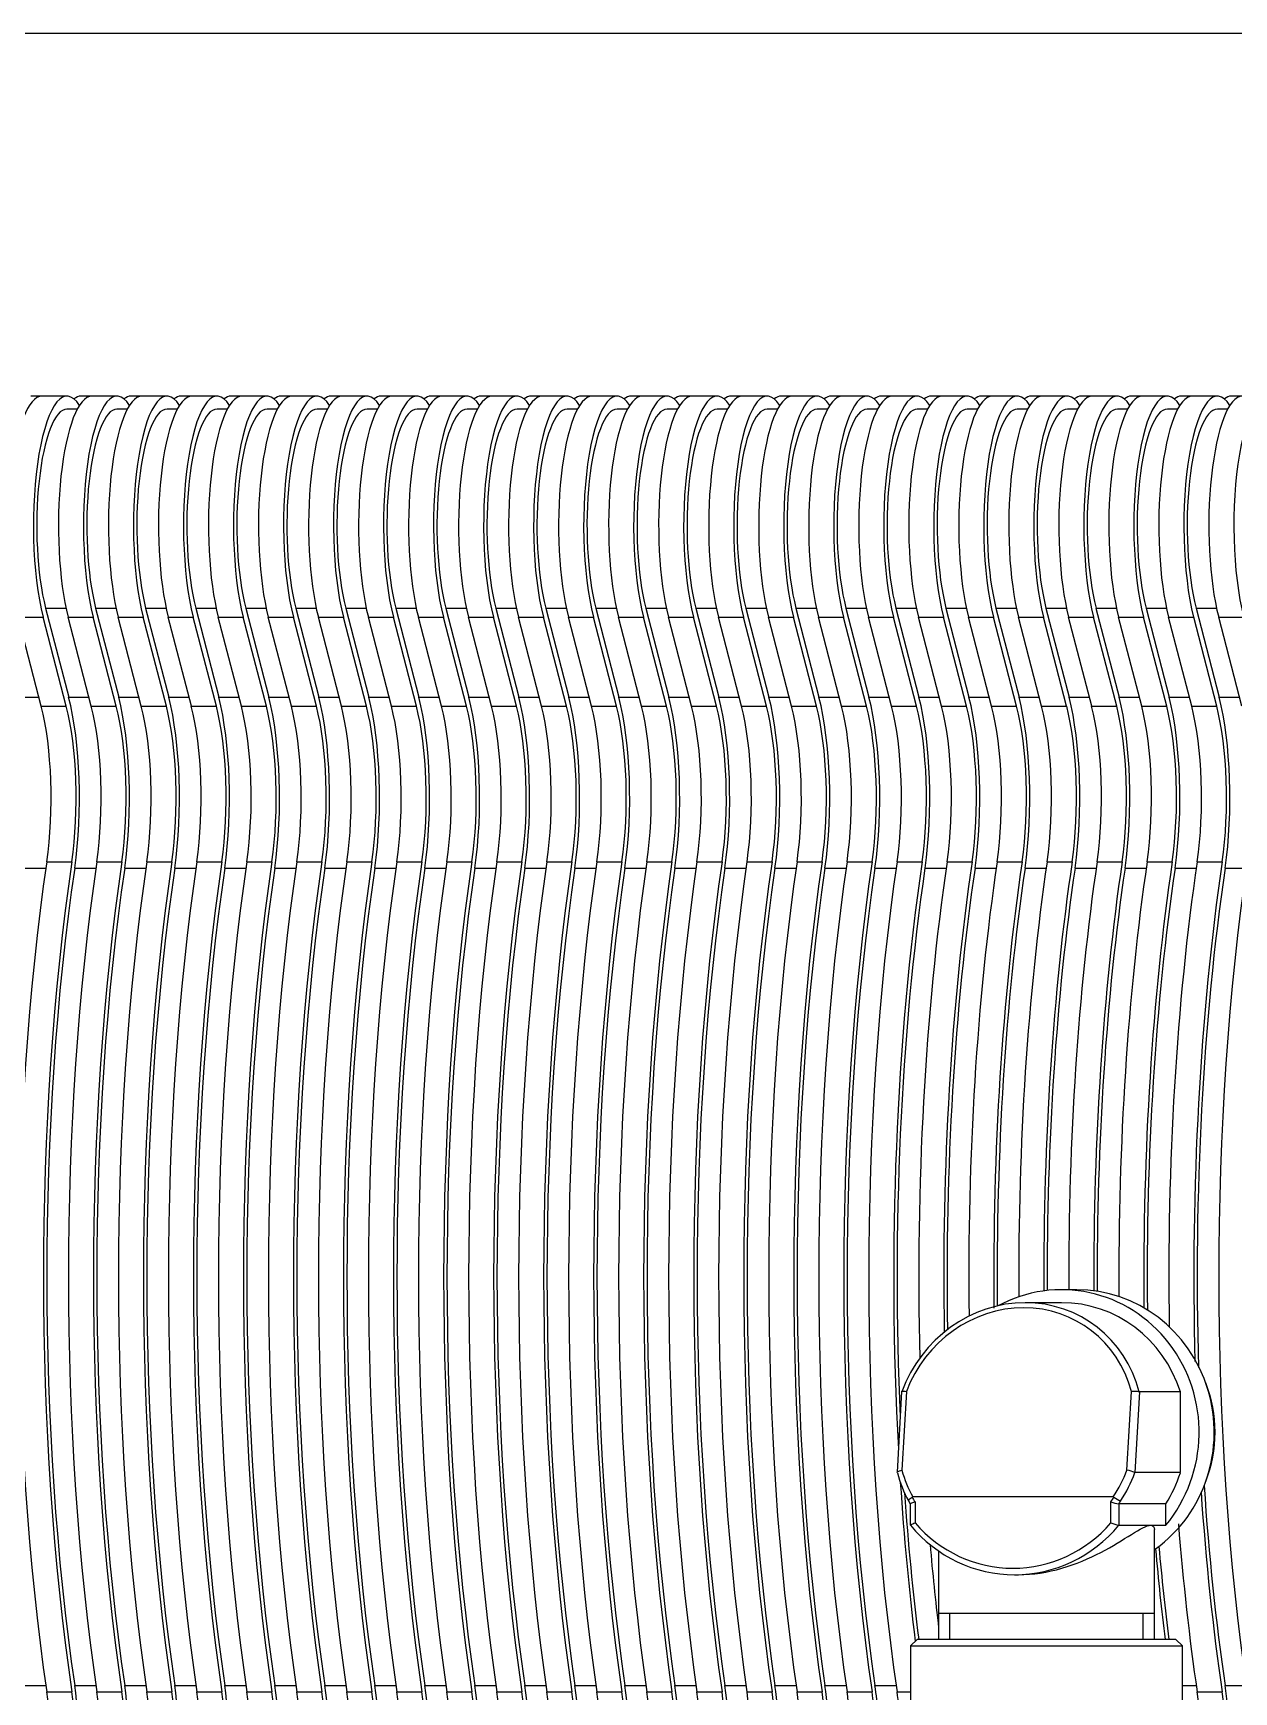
# Model space of a CAD drawing. Header units: millimetres. Extents: x 3795014 to 4300160, y 3869364 to 4016788.
# Drawn here: x 4226548 to 4226594.4, y 3922830.5 to 3922894.5 of the extents above; entities that cross this region are included whole.
import ezdxf

# ---------------------------------------------------------------- set-up
doc = ezdxf.new("R2010")
doc.units = ezdxf.units.MM
doc.layers.add('линия перехода', color=7, linetype='Continuous')
doc.layers.add('основная', color=7, linetype='Continuous', lineweight=50)

msp = doc.modelspace()

# ---------------------------------------------------------------- linework, layer by layer
at = {"layer": 'линия перехода', "color": 0, "linetype": 'Continuous', "lineweight": -3}
for p, q in [((4226548.521, 3922872.341), (4226549.312, 3922872.341)), ((4226550.453, 3922872.341), (4226551.243, 3922872.341)), ((4226552.384, 3922872.341), (4226553.175, 3922872.341)), ((4226554.316, 3922872.341), (4226555.107, 3922872.341)), ((4226556.248, 3922872.341), (4226557.038, 3922872.341)), ((4226558.179, 3922872.341), (4226558.97, 3922872.341)), ((4226560.111, 3922872.341), (4226560.902, 3922872.341)), ((4226562.043, 3922872.341), (4226562.834, 3922872.341)), ((4226563.974, 3922872.341), (4226564.765, 3922872.341)), ((4226565.906, 3922872.341), (4226566.697, 3922872.341)), ((4226567.838, 3922872.341), (4226568.629, 3922872.341)), ((4226569.769, 3922872.341), (4226570.56, 3922872.341)), ((4226571.701, 3922872.341), (4226572.492, 3922872.341)), ((4226573.633, 3922872.341), (4226574.424, 3922872.341)), ((4226575.564, 3922872.341), (4226576.355, 3922872.341)), ((4226577.496, 3922872.341), (4226578.287, 3922872.341)), ((4226579.428, 3922872.341), (4226580.219, 3922872.341)), ((4226581.359, 3922872.341), (4226582.15, 3922872.341)), ((4226583.291, 3922872.341), (4226584.082, 3922872.341)), ((4226585.223, 3922872.341), (4226586.014, 3922872.341)), ((4226587.154, 3922872.341), (4226587.945, 3922872.341)), ((4226589.086, 3922872.341), (4226589.877, 3922872.341)), ((4226591.018, 3922872.341), (4226591.809, 3922872.341)), ((4226592.949, 3922872.341), (4226593.74, 3922872.341)), ((4226547.463, 3922871.987), (4226548.429, 3922871.987)), ((4226549.395, 3922871.987), (4226550.361, 3922871.987)), ((4226551.327, 3922871.987), (4226552.293, 3922871.987)), ((4226553.258, 3922871.987), (4226554.224, 3922871.987)), ((4226555.19, 3922871.987), (4226556.156, 3922871.987)), ((4226557.122, 3922871.987), (4226558.088, 3922871.987)), ((4226559.053, 3922871.987), (4226560.019, 3922871.987)), ((4226560.985, 3922871.987), (4226561.951, 3922871.987)), ((4226562.917, 3922871.987), (4226563.883, 3922871.987)), ((4226564.848, 3922871.987), (4226565.814, 3922871.987)), ((4226566.78, 3922871.987), (4226567.746, 3922871.987)), ((4226568.712, 3922871.987), (4226569.678, 3922871.987)), ((4226570.643, 3922871.987), (4226571.609, 3922871.987)), ((4226572.575, 3922871.987), (4226573.541, 3922871.987)), ((4226574.507, 3922871.987), (4226575.473, 3922871.987)), ((4226576.438, 3922871.987), (4226577.404, 3922871.987)), ((4226578.37, 3922871.987), (4226579.336, 3922871.987)), ((4226580.302, 3922871.987), (4226581.268, 3922871.987)), ((4226582.233, 3922871.987), (4226583.199, 3922871.987)), ((4226584.165, 3922871.987), (4226585.131, 3922871.987)), ((4226586.097, 3922871.987), (4226587.063, 3922871.987)), ((4226588.028, 3922871.987), (4226588.994, 3922871.987)), ((4226589.96, 3922871.987), (4226590.926, 3922871.987)), ((4226591.892, 3922871.987), (4226592.858, 3922871.987)), ((4226593.824, 3922871.987), (4226594.789, 3922871.987)), ((4226547.479, 3922868.906), (4226548.262, 3922868.906)), ((4226548.354, 3922868.552), (4226549.319, 3922868.552)), ((4226549.411, 3922868.906), (4226550.194, 3922868.906)), ((4226550.285, 3922868.552), (4226551.251, 3922868.552)), ((4226551.343, 3922868.906), (4226552.125, 3922868.906)), ((4226552.217, 3922868.552), (4226553.183, 3922868.552)), ((4226553.274, 3922868.906), (4226554.057, 3922868.906)), ((4226554.149, 3922868.552), (4226555.114, 3922868.552)), ((4226555.206, 3922868.906), (4226555.989, 3922868.906)), ((4226556.08, 3922868.552), (4226557.046, 3922868.552)), ((4226557.138, 3922868.906), (4226557.92, 3922868.906)), ((4226558.012, 3922868.552), (4226558.978, 3922868.552)), ((4226559.069, 3922868.906), (4226559.852, 3922868.906)), ((4226559.944, 3922868.552), (4226560.909, 3922868.552)), ((4226561.001, 3922868.906), (4226561.784, 3922868.906)), ((4226561.875, 3922868.552), (4226562.841, 3922868.552)), ((4226562.933, 3922868.906), (4226563.715, 3922868.906)), ((4226563.807, 3922868.552), (4226564.773, 3922868.552)), ((4226564.864, 3922868.906), (4226565.647, 3922868.906)), ((4226565.739, 3922868.552), (4226566.704, 3922868.552)), ((4226566.796, 3922868.906), (4226567.579, 3922868.906)), ((4226567.67, 3922868.552), (4226568.636, 3922868.552)), ((4226568.728, 3922868.906), (4226569.51, 3922868.906)), ((4226569.602, 3922868.552), (4226570.568, 3922868.552)), ((4226570.659, 3922868.906), (4226571.442, 3922868.906)), ((4226571.534, 3922868.552), (4226572.5, 3922868.552)), ((4226572.591, 3922868.906), (4226573.374, 3922868.906)), ((4226573.465, 3922868.552), (4226574.431, 3922868.552)), ((4226574.523, 3922868.906), (4226575.305, 3922868.906)), ((4226575.397, 3922868.552), (4226576.363, 3922868.552)), ((4226576.454, 3922868.906), (4226577.237, 3922868.906)), ((4226577.329, 3922868.552), (4226578.295, 3922868.552)), ((4226578.386, 3922868.906), (4226579.169, 3922868.906)), ((4226579.26, 3922868.552), (4226580.226, 3922868.552)), ((4226580.318, 3922868.906), (4226581.1, 3922868.906)), ((4226581.192, 3922868.552), (4226582.158, 3922868.552)), ((4226582.249, 3922868.906), (4226583.032, 3922868.906)), ((4226583.124, 3922868.552), (4226584.09, 3922868.552)), ((4226584.181, 3922868.906), (4226584.964, 3922868.906)), ((4226585.055, 3922868.552), (4226586.021, 3922868.552)), ((4226586.113, 3922868.906), (4226586.895, 3922868.906)), ((4226586.987, 3922868.552), (4226587.953, 3922868.552)), ((4226588.045, 3922868.906), (4226588.827, 3922868.906)), ((4226588.919, 3922868.552), (4226589.885, 3922868.552)), ((4226589.976, 3922868.906), (4226590.759, 3922868.906)), ((4226590.85, 3922868.552), (4226591.816, 3922868.552)), ((4226591.908, 3922868.906), (4226592.69, 3922868.906)), ((4226592.782, 3922868.552), (4226593.748, 3922868.552)), ((4226593.84, 3922868.906), (4226594.622, 3922868.906)), ((4226547.712, 3922862.305), (4226548.529, 3922862.305)), ((4226548.565, 3922862.552), (4226549.531, 3922862.552)), ((4226549.643, 3922862.305), (4226550.461, 3922862.305)), ((4226550.496, 3922862.552), (4226551.462, 3922862.552)), ((4226551.575, 3922862.305), (4226552.392, 3922862.305)), ((4226552.428, 3922862.552), (4226553.394, 3922862.552)), ((4226553.507, 3922862.305), (4226554.324, 3922862.305)), ((4226554.36, 3922862.552), (4226555.326, 3922862.552)), ((4226555.438, 3922862.305), (4226556.256, 3922862.305)), ((4226556.291, 3922862.552), (4226557.257, 3922862.552)), ((4226557.37, 3922862.305), (4226558.187, 3922862.305)), ((4226558.223, 3922862.552), (4226559.189, 3922862.552)), ((4226559.302, 3922862.305), (4226560.119, 3922862.305)), ((4226560.155, 3922862.552), (4226561.121, 3922862.552)), ((4226561.233, 3922862.305), (4226562.051, 3922862.305)), ((4226562.086, 3922862.552), (4226563.052, 3922862.552)), ((4226563.165, 3922862.305), (4226563.982, 3922862.305)), ((4226564.018, 3922862.552), (4226564.984, 3922862.552)), ((4226565.097, 3922862.305), (4226565.914, 3922862.305)), ((4226565.95, 3922862.552), (4226566.916, 3922862.552)), ((4226567.028, 3922862.305), (4226567.846, 3922862.305)), ((4226567.881, 3922862.552), (4226568.847, 3922862.552)), ((4226568.96, 3922862.305), (4226569.777, 3922862.305)), ((4226569.813, 3922862.552), (4226570.779, 3922862.552)), ((4226570.892, 3922862.305), (4226571.709, 3922862.305)), ((4226571.745, 3922862.552), (4226572.711, 3922862.552)), ((4226572.823, 3922862.305), (4226573.641, 3922862.305)), ((4226573.677, 3922862.552), (4226574.642, 3922862.552)), ((4226574.755, 3922862.305), (4226575.572, 3922862.305)), ((4226575.608, 3922862.552), (4226576.574, 3922862.552)), ((4226576.687, 3922862.305), (4226577.504, 3922862.305)), ((4226577.54, 3922862.552), (4226578.506, 3922862.552)), ((4226578.618, 3922862.305), (4226579.436, 3922862.305)), ((4226579.472, 3922862.552), (4226580.437, 3922862.552)), ((4226580.55, 3922862.305), (4226581.367, 3922862.305)), ((4226581.403, 3922862.552), (4226582.369, 3922862.552)), ((4226582.482, 3922862.305), (4226583.299, 3922862.305)), ((4226583.335, 3922862.552), (4226584.301, 3922862.552)), ((4226584.413, 3922862.305), (4226585.231, 3922862.305)), ((4226585.267, 3922862.552), (4226586.232, 3922862.552)), ((4226586.345, 3922862.305), (4226587.162, 3922862.305)), ((4226587.198, 3922862.552), (4226588.164, 3922862.552)), ((4226588.277, 3922862.305), (4226589.094, 3922862.305)), ((4226589.13, 3922862.552), (4226590.096, 3922862.552)), ((4226590.208, 3922862.305), (4226591.026, 3922862.305)), ((4226591.062, 3922862.552), (4226592.027, 3922862.552)), ((4226592.14, 3922862.305), (4226592.957, 3922862.305)), ((4226592.993, 3922862.552), (4226593.959, 3922862.552)), ((4226594.072, 3922862.305), (4226594.889, 3922862.305)), ((4226581.763, 3922842.106), (4226581.59, 3922839.064)), ((4226590.283, 3922839.064), (4226590.455, 3922842.106)), ((4226590.762, 3922842.093), (4226590.585, 3922838.972)), ((4226582.096, 3922837.842), (4226582.096, 3922837.034)), ((4226589.66, 3922837.034), (4226589.66, 3922837.842)), ((4226589.966, 3922837.766), (4226589.966, 3922836.94)), ((4226547.712, 3922830.757), (4226548.529, 3922830.757)), ((4226549.643, 3922830.757), (4226550.461, 3922830.757)), ((4226551.575, 3922830.757), (4226552.392, 3922830.757)), ((4226553.507, 3922830.757), (4226554.324, 3922830.757)), ((4226555.438, 3922830.757), (4226556.256, 3922830.757)), ((4226557.37, 3922830.757), (4226558.187, 3922830.757)), ((4226559.302, 3922830.757), (4226560.119, 3922830.757)), ((4226561.233, 3922830.757), (4226562.051, 3922830.757)), ((4226563.165, 3922830.757), (4226563.982, 3922830.757)), ((4226565.097, 3922830.757), (4226565.914, 3922830.757)), ((4226567.028, 3922830.757), (4226567.846, 3922830.757)), ((4226568.96, 3922830.757), (4226569.777, 3922830.757)), ((4226570.892, 3922830.757), (4226571.709, 3922830.757)), ((4226572.823, 3922830.757), (4226573.641, 3922830.757)), ((4226574.755, 3922830.757), (4226575.572, 3922830.757)), ((4226576.687, 3922830.757), (4226577.504, 3922830.757)), ((4226578.618, 3922830.757), (4226579.436, 3922830.757)), ((4226580.55, 3922830.757), (4226581.367, 3922830.757)), ((4226592.424, 3922830.757), (4226592.957, 3922830.757)), ((4226594.072, 3922830.757), (4226594.889, 3922830.757)), ((4226548.565, 3922830.511), (4226549.531, 3922830.511)), ((4226550.496, 3922830.511), (4226551.462, 3922830.511)), ((4226552.428, 3922830.511), (4226553.394, 3922830.511)), ((4226554.36, 3922830.511), (4226555.326, 3922830.511)), ((4226556.291, 3922830.511), (4226557.257, 3922830.511)), ((4226558.223, 3922830.511), (4226559.189, 3922830.511)), ((4226560.155, 3922830.511), (4226561.121, 3922830.511)), ((4226562.086, 3922830.511), (4226563.052, 3922830.511)), ((4226564.018, 3922830.511), (4226564.984, 3922830.511)), ((4226565.95, 3922830.511), (4226566.916, 3922830.511)), ((4226567.881, 3922830.511), (4226568.847, 3922830.511)), ((4226569.813, 3922830.511), (4226570.779, 3922830.511)), ((4226571.745, 3922830.511), (4226572.711, 3922830.511)), ((4226573.677, 3922830.511), (4226574.642, 3922830.511)), ((4226575.608, 3922830.511), (4226576.574, 3922830.511)), ((4226577.54, 3922830.511), (4226578.506, 3922830.511)), ((4226579.472, 3922830.511), (4226580.437, 3922830.511)), ((4226581.403, 3922830.511), (4226581.924, 3922830.511)), ((4226592.993, 3922830.511), (4226593.959, 3922830.511))]:
    msp.add_line(p, q, dxfattribs=at)
for centre, major_axis, ratio, start_param, end_param in [((4226586.023, 3922840.585), (-2.435, -4.169), 0.93488, 2.396479, 4.886306), ((4226586.023, 3922840.585), (-2.435, -4.169), 0.93488, 5.538072, 5.779733), ((4226586.023, 3922840.585), (-2.435, -4.169), 0.93488, 1.503052, 1.744713), ((4226586.086, 3922840.531), (2.506, 4.414), 0.937175, 4.640471, 4.883878), ((4226585.878, 3922840.531), (0, -4.75), 0.965835, 5.26853, 5.314193), ((4226585.878, 3922840.531), (0, -4.75), 0.965835, 0.968993, 1.014656), ((4226585.943, 3922840.531), (0, -5), 0.965835, 0.984689, 1.00983), ((4226585.878, 3922840.531), (0, 5.25), 0.965835, 2.299843, 3.983342)]:
    msp.add_ellipse(centre, major_axis=major_axis, ratio=ratio, start_param=start_param, end_param=end_param, dxfattribs=at)
at = {"layer": 'основная', "color": 0, "linetype": 'Continuous', "lineweight": -3}
for p, q in [((4226269.165, 3922894.531), (4226655.499, 3922894.531)), ((4226548.38, 3922880.523), (4226547.953, 3922880.523)), ((4226549.345, 3922880.523), (4226548.38, 3922880.523)), ((4226549.747, 3922880.023), (4226549.345, 3922880.023)), ((4226550.311, 3922880.523), (4226549.885, 3922880.523)), ((4226551.277, 3922880.523), (4226550.311, 3922880.523)), ((4226551.678, 3922880.023), (4226551.277, 3922880.023)), ((4226552.243, 3922880.523), (4226551.816, 3922880.523)), ((4226553.209, 3922880.523), (4226552.243, 3922880.523)), ((4226553.61, 3922880.023), (4226553.209, 3922880.023)), ((4226554.175, 3922880.523), (4226553.748, 3922880.523)), ((4226555.141, 3922880.523), (4226554.175, 3922880.523)), ((4226555.542, 3922880.023), (4226555.141, 3922880.023)), ((4226556.106, 3922880.523), (4226555.68, 3922880.523)), ((4226557.072, 3922880.523), (4226556.106, 3922880.523)), ((4226557.473, 3922880.023), (4226557.072, 3922880.023)), ((4226558.038, 3922880.523), (4226557.611, 3922880.523)), ((4226559.004, 3922880.523), (4226558.038, 3922880.523)), ((4226559.405, 3922880.023), (4226559.004, 3922880.023)), ((4226559.97, 3922880.523), (4226559.543, 3922880.523)), ((4226560.936, 3922880.523), (4226559.97, 3922880.523)), ((4226561.337, 3922880.023), (4226560.936, 3922880.023)), ((4226561.901, 3922880.523), (4226561.475, 3922880.523)), ((4226562.867, 3922880.523), (4226561.901, 3922880.523)), ((4226563.268, 3922880.023), (4226562.867, 3922880.023)), ((4226563.833, 3922880.523), (4226563.406, 3922880.523)), ((4226564.799, 3922880.523), (4226563.833, 3922880.523)), ((4226565.2, 3922880.023), (4226564.799, 3922880.023)), ((4226565.765, 3922880.523), (4226565.338, 3922880.523)), ((4226566.731, 3922880.523), (4226565.765, 3922880.523)), ((4226567.132, 3922880.023), (4226566.731, 3922880.023)), ((4226567.696, 3922880.523), (4226567.27, 3922880.523)), ((4226568.662, 3922880.523), (4226567.696, 3922880.523)), ((4226569.063, 3922880.023), (4226568.662, 3922880.023)), ((4226569.628, 3922880.523), (4226569.201, 3922880.523)), ((4226570.594, 3922880.523), (4226569.628, 3922880.523)), ((4226570.995, 3922880.023), (4226570.594, 3922880.023)), ((4226571.56, 3922880.523), (4226571.133, 3922880.523)), ((4226572.526, 3922880.523), (4226571.56, 3922880.523)), ((4226572.927, 3922880.023), (4226572.526, 3922880.023)), ((4226573.491, 3922880.523), (4226573.065, 3922880.523)), ((4226574.457, 3922880.523), (4226573.491, 3922880.523)), ((4226574.858, 3922880.023), (4226574.457, 3922880.023)), ((4226575.423, 3922880.523), (4226574.996, 3922880.523)), ((4226576.389, 3922880.523), (4226575.423, 3922880.523)), ((4226576.79, 3922880.023), (4226576.389, 3922880.023)), ((4226577.355, 3922880.523), (4226576.928, 3922880.523)), ((4226578.321, 3922880.523), (4226577.355, 3922880.523)), ((4226578.722, 3922880.023), (4226578.321, 3922880.023)), ((4226579.286, 3922880.523), (4226578.86, 3922880.523)), ((4226580.252, 3922880.523), (4226579.286, 3922880.523)), ((4226580.653, 3922880.023), (4226580.252, 3922880.023)), ((4226581.218, 3922880.523), (4226580.791, 3922880.523)), ((4226582.184, 3922880.523), (4226581.218, 3922880.523)), ((4226582.585, 3922880.023), (4226582.184, 3922880.023)), ((4226583.15, 3922880.523), (4226582.723, 3922880.523)), ((4226584.116, 3922880.523), (4226583.15, 3922880.523)), ((4226584.517, 3922880.023), (4226584.116, 3922880.023)), ((4226585.081, 3922880.523), (4226584.655, 3922880.523)), ((4226586.047, 3922880.523), (4226585.081, 3922880.523)), ((4226586.448, 3922880.023), (4226586.047, 3922880.023)), ((4226587.013, 3922880.523), (4226586.586, 3922880.523)), ((4226587.979, 3922880.523), (4226587.013, 3922880.523)), ((4226588.38, 3922880.023), (4226587.979, 3922880.023)), ((4226588.945, 3922880.523), (4226588.518, 3922880.523)), ((4226589.911, 3922880.523), (4226588.945, 3922880.523)), ((4226590.312, 3922880.023), (4226589.911, 3922880.023)), ((4226590.876, 3922880.523), (4226590.45, 3922880.523)), ((4226591.842, 3922880.523), (4226590.876, 3922880.523)), ((4226592.243, 3922880.023), (4226591.842, 3922880.023)), ((4226592.808, 3922880.523), (4226592.381, 3922880.523)), ((4226593.774, 3922880.523), (4226592.808, 3922880.523)), ((4226594.175, 3922880.023), (4226593.774, 3922880.023)), ((4226594.74, 3922880.523), (4226594.313, 3922880.523)), ((4226548.521, 3922872.341), (4226549.411, 3922868.906)), ((4226550.453, 3922872.341), (4226551.343, 3922868.906)), ((4226552.384, 3922872.341), (4226553.274, 3922868.906)), ((4226554.316, 3922872.341), (4226555.206, 3922868.906)), ((4226556.248, 3922872.341), (4226557.138, 3922868.906)), ((4226558.179, 3922872.341), (4226559.069, 3922868.906)), ((4226560.111, 3922872.341), (4226561.001, 3922868.906)), ((4226562.043, 3922872.341), (4226562.933, 3922868.906)), ((4226563.974, 3922872.341), (4226564.864, 3922868.906)), ((4226565.906, 3922872.341), (4226566.796, 3922868.906)), ((4226567.838, 3922872.341), (4226568.728, 3922868.906)), ((4226569.769, 3922872.341), (4226570.659, 3922868.906)), ((4226571.701, 3922872.341), (4226572.591, 3922868.906)), ((4226573.633, 3922872.341), (4226574.523, 3922868.906)), ((4226575.564, 3922872.341), (4226576.454, 3922868.906)), ((4226577.496, 3922872.341), (4226578.386, 3922868.906)), ((4226579.428, 3922872.341), (4226580.318, 3922868.906)), ((4226581.359, 3922872.341), (4226582.249, 3922868.906)), ((4226583.291, 3922872.341), (4226584.181, 3922868.906)), ((4226585.223, 3922872.341), (4226586.113, 3922868.906)), ((4226587.154, 3922872.341), (4226588.045, 3922868.906)), ((4226589.086, 3922872.341), (4226589.976, 3922868.906)), ((4226591.018, 3922872.341), (4226591.908, 3922868.906)), ((4226592.949, 3922872.341), (4226593.84, 3922868.906)), ((4226548.354, 3922868.552), (4226547.463, 3922871.987)), ((4226549.319, 3922868.552), (4226548.429, 3922871.987)), ((4226550.285, 3922868.552), (4226549.395, 3922871.987)), ((4226551.251, 3922868.552), (4226550.361, 3922871.987)), ((4226552.217, 3922868.552), (4226551.327, 3922871.987)), ((4226553.183, 3922868.552), (4226552.293, 3922871.987)), ((4226554.149, 3922868.552), (4226553.258, 3922871.987)), ((4226555.114, 3922868.552), (4226554.224, 3922871.987)), ((4226556.08, 3922868.552), (4226555.19, 3922871.987)), ((4226557.046, 3922868.552), (4226556.156, 3922871.987)), ((4226558.012, 3922868.552), (4226557.122, 3922871.987)), ((4226558.978, 3922868.552), (4226558.088, 3922871.987)), ((4226559.944, 3922868.552), (4226559.053, 3922871.987)), ((4226560.909, 3922868.552), (4226560.019, 3922871.987)), ((4226561.875, 3922868.552), (4226560.985, 3922871.987)), ((4226562.841, 3922868.552), (4226561.951, 3922871.987)), ((4226563.807, 3922868.552), (4226562.917, 3922871.987)), ((4226564.773, 3922868.552), (4226563.883, 3922871.987)), ((4226565.739, 3922868.552), (4226564.848, 3922871.987)), ((4226566.704, 3922868.552), (4226565.814, 3922871.987)), ((4226567.67, 3922868.552), (4226566.78, 3922871.987)), ((4226568.636, 3922868.552), (4226567.746, 3922871.987)), ((4226569.602, 3922868.552), (4226568.712, 3922871.987)), ((4226570.568, 3922868.552), (4226569.678, 3922871.987)), ((4226571.534, 3922868.552), (4226570.643, 3922871.987)), ((4226572.5, 3922868.552), (4226571.609, 3922871.987)), ((4226573.465, 3922868.552), (4226572.575, 3922871.987)), ((4226574.431, 3922868.552), (4226573.541, 3922871.987)), ((4226575.397, 3922868.552), (4226574.507, 3922871.987)), ((4226576.363, 3922868.552), (4226575.473, 3922871.987)), ((4226577.329, 3922868.552), (4226576.438, 3922871.987)), ((4226578.295, 3922868.552), (4226577.404, 3922871.987)), ((4226579.26, 3922868.552), (4226578.37, 3922871.987)), ((4226580.226, 3922868.552), (4226579.336, 3922871.987)), ((4226581.192, 3922868.552), (4226580.302, 3922871.987)), ((4226582.158, 3922868.552), (4226581.268, 3922871.987)), ((4226583.124, 3922868.552), (4226582.233, 3922871.987)), ((4226584.09, 3922868.552), (4226583.199, 3922871.987)), ((4226585.055, 3922868.552), (4226584.165, 3922871.987)), ((4226586.021, 3922868.552), (4226585.131, 3922871.987)), ((4226586.987, 3922868.552), (4226586.097, 3922871.987)), ((4226587.953, 3922868.552), (4226587.063, 3922871.987)), ((4226588.919, 3922868.552), (4226588.028, 3922871.987)), ((4226589.885, 3922868.552), (4226588.994, 3922871.987)), ((4226590.85, 3922868.552), (4226589.96, 3922871.987)), ((4226591.816, 3922868.552), (4226590.926, 3922871.987)), ((4226592.782, 3922868.552), (4226591.892, 3922871.987)), ((4226593.748, 3922868.552), (4226592.858, 3922871.987)), ((4226594.714, 3922868.552), (4226593.824, 3922871.987)), ((4226588.34, 3922846.031), (4226587.757, 3922846.031)), ((4226587.757, 3922845.531), (4226586.355, 3922845.531)), ((4226581.579, 3922842.103), (4226581.402, 3922838.988)), ((4226590.757, 3922842.094), (4226590.762, 3922842.093)), ((4226592.345, 3922842.093), (4226590.762, 3922842.093)), ((4226592.345, 3922838.97), (4226592.345, 3922842.093)), ((4226581.414, 3922838.97), (4226581.41, 3922838.972)), ((4226590.585, 3922838.972), (4226590.59, 3922838.97)), ((4226592.345, 3922838.97), (4226590.59, 3922838.97)), ((4226581.842, 3922837.879), (4226581.913, 3922837.768)), ((4226581.911, 3922837.769), (4226581.911, 3922836.944)), ((4226589.746, 3922838.031), (4226582.01, 3922838.031)), ((4226591.78, 3922837.766), (4226589.966, 3922837.766)), ((4226591.78, 3922836.94), (4226591.78, 3922837.766)), ((4226589.966, 3922836.94), (4226591.197, 3922836.94)), ((4226591.197, 3922836.94), (4226591.78, 3922836.94)), ((4226591.339, 3922833.531), (4226591.339, 3922836.774)), ((4226583.008, 3922835.947), (4226583.008, 3922833.531)), ((4226585.943, 3922835.031), (4226586.098, 3922835.031)), ((4226583.008, 3922833.531), (4226583.008, 3922832.531)), ((4226591.339, 3922833.531), (4226583.008, 3922833.531)), ((4226583.436, 3922832.531), (4226583.436, 3922833.531)), ((4226590.911, 3922832.531), (4226590.911, 3922833.531)), ((4226591.339, 3922832.531), (4226591.339, 3922833.531)), ((4226582.174, 3922832.531), (4226581.924, 3922832.281)), ((4226581.924, 3922832.281), (4226592.424, 3922832.281)), ((4226581.924, 3922832.281), (4226581.924, 3922829.731)), ((4226592.174, 3922832.531), (4226582.174, 3922832.531)), ((4226592.424, 3922832.281), (4226592.174, 3922832.531)), ((4226592.424, 3922829.731), (4226592.424, 3922832.281))]:
    msp.add_line(p, q, dxfattribs=at)
for centre, radius, start, end in [((4226590.177, 3922838.173), 0.897, 62.8999, 83.20474), ((4226582.008, 3922837.982), 0.0494, 88.22297, 122.22076), ((4226590.237, 3922839.501), 1.756, 250.81871, 261.13301), ((4226589.748, 3922837.98), 0.051, 58.33737, 91.2189), ((4226591.151, 3922840.055), 2.454, 235.87926, 242.87077), ((4226590.25, 3922838.411), 1.498, 246.77605, 259.05363)]:
    msp.add_arc(centre, radius, start, end, dxfattribs=at)
for centre, major_axis, ratio, start_param, end_param in [((4226549.345, 3922875.523), (0, -5), 0.259156, 2.759692, 5.497787), ((4226551.277, 3922875.523), (0, -5), 0.259156, 2.759692, 5.497787), ((4226553.209, 3922875.523), (0, -5), 0.259156, 2.759692, 5.497787), ((4226555.141, 3922875.523), (0, -5), 0.259156, 2.759692, 5.497787), ((4226557.072, 3922875.523), (0, -5), 0.259156, 2.759692, 5.497787), ((4226559.004, 3922875.523), (0, -5), 0.259156, 2.759692, 5.497787), ((4226560.936, 3922875.523), (0, -5), 0.259156, 2.759692, 5.497787), ((4226562.867, 3922875.523), (0, -5), 0.259156, 2.759692, 5.497787), ((4226564.799, 3922875.523), (0, -5), 0.259156, 2.759692, 5.497787), ((4226566.731, 3922875.523), (0, -5), 0.259156, 2.759692, 5.497787), ((4226568.662, 3922875.523), (0, -5), 0.259156, 2.759692, 5.497787), ((4226570.594, 3922875.523), (0, -5), 0.259156, 2.759692, 5.497787), ((4226572.526, 3922875.523), (0, -5), 0.259156, 2.759692, 5.497787), ((4226574.457, 3922875.523), (0, -5), 0.259156, 2.759692, 5.497787), ((4226576.389, 3922875.523), (0, -5), 0.259156, 2.759692, 5.497787), ((4226578.321, 3922875.523), (0, -5), 0.259156, 2.759692, 5.497787), ((4226580.252, 3922875.523), (0, -5), 0.259156, 2.759692, 5.497787), ((4226582.184, 3922875.523), (0, -5), 0.259156, 2.759692, 5.497787), ((4226584.116, 3922875.523), (0, -5), 0.259156, 2.759692, 5.497787), ((4226586.047, 3922875.523), (0, -5), 0.259156, 2.759692, 5.497787), ((4226587.979, 3922875.523), (0, -5), 0.259156, 2.759692, 5.497787), ((4226589.911, 3922875.523), (0, -5), 0.259156, 2.759692, 5.497787), ((4226591.842, 3922875.523), (0, -5), 0.259156, 2.759692, 5.497787), ((4226593.774, 3922875.523), (0, -5), 0.259156, 2.759692, 5.497787), ((4226595.706, 3922875.523), (0, -5), 0.259156, 2.759692, 5.497787), ((4226548.38, 3922875.523), (0, -5), 0.259156, 3.141593, 5.497787), ((4226549.345, 3922875.523), (0, -4.5), 0.259156, 3.141593, 5.497787), ((4226550.311, 3922875.523), (0, -5), 0.259156, 3.141593, 5.497787), ((4226549.885, 3922875.523), (0, -5), 0.259156, 3.141593, 3.351128), ((4226551.277, 3922875.523), (0, -4.5), 0.259156, 3.141593, 5.497787), ((4226552.243, 3922875.523), (0, -5), 0.259156, 3.141593, 5.497787), ((4226551.816, 3922875.523), (0, -5), 0.259156, 3.141593, 3.351128), ((4226553.209, 3922875.523), (0, -4.5), 0.259156, 3.141593, 5.497787), ((4226554.175, 3922875.523), (0, -5), 0.259156, 3.141593, 5.497787), ((4226553.748, 3922875.523), (0, -5), 0.259156, 3.141593, 3.351128), ((4226555.141, 3922875.523), (0, -4.5), 0.259156, 3.141593, 5.497787), ((4226556.106, 3922875.523), (0, -5), 0.259156, 3.141593, 5.497787), ((4226555.68, 3922875.523), (0, -5), 0.259156, 3.141593, 3.351128), ((4226557.072, 3922875.523), (0, -4.5), 0.259156, 3.141593, 5.497787), ((4226558.038, 3922875.523), (0, -5), 0.259156, 3.141593, 5.497787), ((4226557.611, 3922875.523), (0, -5), 0.259156, 3.141593, 3.351128), ((4226559.004, 3922875.523), (0, -4.5), 0.259156, 3.141593, 5.497787), ((4226559.97, 3922875.523), (0, -5), 0.259156, 3.141593, 5.497787), ((4226559.543, 3922875.523), (0, -5), 0.259156, 3.141593, 3.351128), ((4226560.936, 3922875.523), (0, -4.5), 0.259156, 3.141593, 5.497787), ((4226561.901, 3922875.523), (0, -5), 0.259156, 3.141593, 5.497787), ((4226561.475, 3922875.523), (0, -5), 0.259156, 3.141593, 3.351128), ((4226562.867, 3922875.523), (0, -4.5), 0.259156, 3.141593, 5.497787), ((4226563.833, 3922875.523), (0, -5), 0.259156, 3.141593, 5.497787), ((4226563.406, 3922875.523), (0, -5), 0.259156, 3.141593, 3.351128), ((4226564.799, 3922875.523), (0, -4.5), 0.259156, 3.141593, 5.497787), ((4226565.765, 3922875.523), (0, -5), 0.259156, 3.141593, 5.497787), ((4226565.338, 3922875.523), (0, -5), 0.259156, 3.141593, 3.351128), ((4226566.731, 3922875.523), (0, -4.5), 0.259156, 3.141593, 5.497787), ((4226567.696, 3922875.523), (0, -5), 0.259156, 3.141593, 5.497787), ((4226567.27, 3922875.523), (0, -5), 0.259156, 3.141593, 3.351128), ((4226568.662, 3922875.523), (0, -4.5), 0.259156, 3.141593, 5.497787), ((4226569.628, 3922875.523), (0, -5), 0.259156, 3.141593, 5.497787), ((4226569.201, 3922875.523), (0, -5), 0.259156, 3.141593, 3.351128), ((4226570.594, 3922875.523), (0, -4.5), 0.259156, 3.141593, 5.497787), ((4226571.56, 3922875.523), (0, -5), 0.259156, 3.141593, 5.497787), ((4226571.133, 3922875.523), (0, -5), 0.259156, 3.141593, 3.351128), ((4226572.526, 3922875.523), (0, -4.5), 0.259156, 3.141593, 5.497787), ((4226573.491, 3922875.523), (0, -5), 0.259156, 3.141593, 5.497787), ((4226573.065, 3922875.523), (0, -5), 0.259156, 3.141593, 3.351128), ((4226574.457, 3922875.523), (0, -4.5), 0.259156, 3.141593, 5.497787), ((4226575.423, 3922875.523), (0, -5), 0.259156, 3.141593, 5.497787), ((4226574.996, 3922875.523), (0, -5), 0.259156, 3.141593, 3.351128), ((4226576.389, 3922875.523), (0, -4.5), 0.259156, 3.141593, 5.497787), ((4226577.355, 3922875.523), (0, -5), 0.259156, 3.141593, 5.497787), ((4226576.928, 3922875.523), (0, -5), 0.259156, 3.141593, 3.351128), ((4226578.321, 3922875.523), (0, -4.5), 0.259156, 3.141593, 5.497787), ((4226579.286, 3922875.523), (0, -5), 0.259156, 3.141593, 5.497787), ((4226578.86, 3922875.523), (0, -5), 0.259156, 3.141593, 3.351128), ((4226580.252, 3922875.523), (0, -4.5), 0.259156, 3.141593, 5.497787), ((4226581.218, 3922875.523), (0, -5), 0.259156, 3.141593, 5.497787), ((4226580.791, 3922875.523), (0, -5), 0.259156, 3.141593, 3.351128), ((4226582.184, 3922875.523), (0, -4.5), 0.259156, 3.141593, 5.497787), ((4226583.15, 3922875.523), (0, -5), 0.259156, 3.141593, 5.497787), ((4226582.723, 3922875.523), (0, -5), 0.259156, 3.141593, 3.351128), ((4226584.116, 3922875.523), (0, -4.5), 0.259156, 3.141593, 5.497787), ((4226585.081, 3922875.523), (0, -5), 0.259156, 3.141593, 5.497787), ((4226584.655, 3922875.523), (0, -5), 0.259156, 3.141593, 3.351128), ((4226586.047, 3922875.523), (0, -4.5), 0.259156, 3.141593, 5.497787), ((4226587.013, 3922875.523), (0, -5), 0.259156, 3.141593, 5.497787), ((4226586.586, 3922875.523), (0, -5), 0.259156, 3.141593, 3.351128), ((4226587.979, 3922875.523), (0, -4.5), 0.259156, 3.141593, 5.497787), ((4226588.945, 3922875.523), (0, -5), 0.259156, 3.141593, 5.497787), ((4226588.518, 3922875.523), (0, -5), 0.259156, 3.141593, 3.351128), ((4226589.911, 3922875.523), (0, -4.5), 0.259156, 3.141593, 5.497787), ((4226590.876, 3922875.523), (0, -5), 0.259156, 3.141593, 5.497787), ((4226590.45, 3922875.523), (0, -5), 0.259156, 3.141593, 3.351128), ((4226591.842, 3922875.523), (0, -4.5), 0.259156, 3.141593, 5.497787), ((4226592.808, 3922875.523), (0, -5), 0.259156, 3.141593, 5.497787), ((4226592.381, 3922875.523), (0, -5), 0.259156, 3.141593, 3.351128), ((4226593.774, 3922875.523), (0, -4.5), 0.259156, 3.141593, 5.497787), ((4226594.74, 3922875.523), (0, -5), 0.259156, 3.141593, 5.497787), ((4226594.313, 3922875.523), (0, -5), 0.259156, 3.141593, 3.351128), ((4226547.437, 3922865.017), (0, -5), 0.259156, 1.055331, 2.356194), ((4226548.403, 3922865.017), (0, -5), 0.259156, 1.055331, 2.356194), ((4226548.403, 3922865.017), (0, 5.5), 0.259156, 4.196924, 5.497787), ((4226549.369, 3922865.017), (0, -5), 0.259156, 1.055331, 2.356194), ((4226550.335, 3922865.017), (0, -5), 0.259156, 1.055331, 2.356194), ((4226550.335, 3922865.017), (0, 5.5), 0.259156, 4.196924, 5.497787), ((4226551.301, 3922865.017), (0, -5), 0.259156, 1.055331, 2.356194), ((4226552.267, 3922865.017), (0, -5), 0.259156, 1.055331, 2.356194), ((4226552.267, 3922865.017), (0, 5.5), 0.259156, 4.196924, 5.497787), ((4226553.232, 3922865.017), (0, -5), 0.259156, 1.055331, 2.356194), ((4226554.198, 3922865.017), (0, -5), 0.259156, 1.055331, 2.356194), ((4226554.198, 3922865.017), (0, 5.5), 0.259156, 4.196924, 5.497787), ((4226555.164, 3922865.017), (0, -5), 0.259156, 1.055331, 2.356194), ((4226556.13, 3922865.017), (0, -5), 0.259156, 1.055331, 2.356194), ((4226556.13, 3922865.017), (0, 5.5), 0.259156, 4.196924, 5.497787), ((4226557.096, 3922865.017), (0, -5), 0.259156, 1.055331, 2.356194), ((4226558.062, 3922865.017), (0, -5), 0.259156, 1.055331, 2.356194), ((4226558.062, 3922865.017), (0, 5.5), 0.259156, 4.196924, 5.497787), ((4226559.027, 3922865.017), (0, -5), 0.259156, 1.055331, 2.356194), ((4226559.993, 3922865.017), (0, -5), 0.259156, 1.055331, 2.356194), ((4226559.993, 3922865.017), (0, 5.5), 0.259156, 4.196924, 5.497787), ((4226560.959, 3922865.017), (0, -5), 0.259156, 1.055331, 2.356194), ((4226561.925, 3922865.017), (0, -5), 0.259156, 1.055331, 2.356194), ((4226561.925, 3922865.017), (0, 5.5), 0.259156, 4.196924, 5.497787), ((4226562.891, 3922865.017), (0, -5), 0.259156, 1.055331, 2.356194), ((4226563.857, 3922865.017), (0, -5), 0.259156, 1.055331, 2.356194), ((4226563.857, 3922865.017), (0, 5.5), 0.259156, 4.196924, 5.497787), ((4226564.822, 3922865.017), (0, -5), 0.259156, 1.055331, 2.356194), ((4226565.788, 3922865.017), (0, -5), 0.259156, 1.055331, 2.356194), ((4226565.788, 3922865.017), (0, 5.5), 0.259156, 4.196924, 5.497787), ((4226566.754, 3922865.017), (0, -5), 0.259156, 1.055331, 2.356194), ((4226567.72, 3922865.017), (0, -5), 0.259156, 1.055331, 2.356194), ((4226567.72, 3922865.017), (0, 5.5), 0.259156, 4.196924, 5.497787), ((4226568.686, 3922865.017), (0, -5), 0.259156, 1.055331, 2.356194), ((4226569.652, 3922865.017), (0, -5), 0.259156, 1.055331, 2.356194), ((4226569.652, 3922865.017), (0, 5.5), 0.259156, 4.196924, 5.497787), ((4226570.617, 3922865.017), (0, -5), 0.259156, 1.055331, 2.356194), ((4226571.583, 3922865.017), (0, -5), 0.259156, 1.055331, 2.356194), ((4226571.583, 3922865.017), (0, 5.5), 0.259156, 4.196924, 5.497787), ((4226572.549, 3922865.017), (0, -5), 0.259156, 1.055331, 2.356194), ((4226573.515, 3922865.017), (0, -5), 0.259156, 1.055331, 2.356194), ((4226573.515, 3922865.017), (0, 5.5), 0.259156, 4.196924, 5.497787), ((4226574.481, 3922865.017), (0, -5), 0.259156, 1.055331, 2.356194), ((4226575.447, 3922865.017), (0, -5), 0.259156, 1.055331, 2.356194), ((4226575.447, 3922865.017), (0, 5.5), 0.259156, 4.196924, 5.497787), ((4226576.412, 3922865.017), (0, -5), 0.259156, 1.055331, 2.356194), ((4226577.378, 3922865.017), (0, -5), 0.259156, 1.055331, 2.356194), ((4226577.378, 3922865.017), (0, 5.5), 0.259156, 4.196924, 5.497787), ((4226578.344, 3922865.017), (0, -5), 0.259156, 1.055331, 2.356194), ((4226579.31, 3922865.017), (0, -5), 0.259156, 1.055331, 2.356194), ((4226579.31, 3922865.017), (0, 5.5), 0.259156, 4.196924, 5.497787), ((4226580.276, 3922865.017), (0, -5), 0.259156, 1.055331, 2.356194), ((4226581.242, 3922865.017), (0, -5), 0.259156, 1.055331, 2.356194), ((4226581.242, 3922865.017), (0, 5.5), 0.259156, 4.196924, 5.497787), ((4226582.207, 3922865.017), (0, -5), 0.259156, 1.055331, 2.356194), ((4226583.173, 3922865.017), (0, -5), 0.259156, 1.055331, 2.356194), ((4226583.173, 3922865.017), (0, 5.5), 0.259156, 4.196924, 5.497787), ((4226584.139, 3922865.017), (0, -5), 0.259156, 1.055331, 2.356194), ((4226585.105, 3922865.017), (0, -5), 0.259156, 1.055331, 2.356194), ((4226585.105, 3922865.017), (0, 5.5), 0.259156, 4.196924, 5.497787), ((4226586.071, 3922865.017), (0, -5), 0.259156, 1.055331, 2.356194), ((4226587.037, 3922865.017), (0, -5), 0.259156, 1.055331, 2.356194), ((4226587.037, 3922865.017), (0, 5.5), 0.259156, 4.196924, 5.497787), ((4226588.002, 3922865.017), (0, -5), 0.259156, 1.055331, 2.356194), ((4226588.968, 3922865.017), (0, -5), 0.259156, 1.055331, 2.356194), ((4226588.968, 3922865.017), (0, 5.5), 0.259156, 4.196924, 5.497787), ((4226589.934, 3922865.017), (0, -5), 0.259156, 1.055331, 2.356194), ((4226590.9, 3922865.017), (0, -5), 0.259156, 1.055331, 2.356194), ((4226590.9, 3922865.017), (0, 5.5), 0.259156, 4.196924, 5.497787), ((4226591.866, 3922865.017), (0, -5), 0.259156, 1.055331, 2.356194), ((4226592.832, 3922865.017), (0, -5), 0.259156, 1.055331, 2.356194), ((4226592.832, 3922865.017), (0, 5.5), 0.259156, 4.196924, 5.497787), ((4226555.893, 3922846.531), (0, -32.5), 0.259156, 4.196924, 5.227854), ((4226556.859, 3922846.531), (0, -32.5), 0.259156, 4.196924, 5.227854), ((4226556.859, 3922846.531), (0, 32), 0.259156, 1.055331, 2.086262), ((4226557.825, 3922846.531), (0, -32.5), 0.259156, 4.196924, 5.227854), ((4226558.79, 3922846.531), (0, -32.5), 0.259156, 4.196924, 5.227854), ((4226558.79, 3922846.531), (0, 32), 0.259156, 1.055331, 2.086262), ((4226559.756, 3922846.531), (0, -32.5), 0.259156, 4.196924, 5.227854), ((4226560.722, 3922846.531), (0, -32.5), 0.259156, 4.196924, 5.227854), ((4226560.722, 3922846.531), (0, 32), 0.259156, 1.055331, 2.086262), ((4226561.688, 3922846.531), (0, -32.5), 0.259156, 4.196924, 5.227854), ((4226562.654, 3922846.531), (0, -32.5), 0.259156, 4.196924, 5.227854), ((4226562.654, 3922846.531), (0, 32), 0.259156, 1.055331, 2.086262), ((4226563.62, 3922846.531), (0, -32.5), 0.259156, 4.196924, 5.227854), ((4226564.585, 3922846.531), (0, -32.5), 0.259156, 4.196924, 5.227854), ((4226564.585, 3922846.531), (0, 32), 0.259156, 1.055331, 2.086262), ((4226565.551, 3922846.531), (0, -32.5), 0.259156, 4.196924, 5.227854), ((4226566.517, 3922846.531), (0, -32.5), 0.259156, 4.196924, 5.227854), ((4226566.517, 3922846.531), (0, 32), 0.259156, 1.055331, 2.086262), ((4226567.483, 3922846.531), (0, -32.5), 0.259156, 4.196924, 5.227854), ((4226568.449, 3922846.531), (0, -32.5), 0.259156, 4.196924, 5.227854), ((4226568.449, 3922846.531), (0, 32), 0.259156, 1.055331, 2.086262), ((4226569.415, 3922846.531), (0, -32.5), 0.259156, 4.196924, 5.227854), ((4226570.38, 3922846.531), (0, -32.5), 0.259156, 4.196924, 5.227854), ((4226570.38, 3922846.531), (0, 32), 0.259156, 1.055331, 2.086262), ((4226571.346, 3922846.531), (0, -32.5), 0.259156, 4.196924, 5.227854), ((4226572.312, 3922846.531), (0, -32.5), 0.259156, 4.196924, 5.227854), ((4226572.312, 3922846.531), (0, 32), 0.259156, 1.055331, 2.086262), ((4226573.278, 3922846.531), (0, -32.5), 0.259156, 4.196924, 5.227854), ((4226574.244, 3922846.531), (0, -32.5), 0.259156, 4.196924, 5.227854), ((4226574.244, 3922846.531), (0, 32), 0.259156, 1.055331, 2.086262), ((4226575.21, 3922846.531), (0, -32.5), 0.259156, 4.196924, 5.227854), ((4226576.176, 3922846.531), (0, -32.5), 0.259156, 4.196924, 5.227854), ((4226576.176, 3922846.531), (0, 32), 0.259156, 1.055331, 2.086262), ((4226577.141, 3922846.531), (0, -32.5), 0.259156, 4.196924, 5.227854), ((4226578.107, 3922846.531), (0, -32.5), 0.259156, 4.196924, 5.227854), ((4226578.107, 3922846.531), (0, 32), 0.259156, 1.055331, 2.086262), ((4226579.073, 3922846.531), (0, -32.5), 0.259156, 4.196924, 5.227854), ((4226580.039, 3922846.531), (0, -32.5), 0.259156, 4.196924, 5.227854), ((4226580.039, 3922846.531), (0, 32), 0.259156, 1.055331, 2.086262), ((4226581.005, 3922846.531), (0, -32.5), 0.259156, 4.196924, 5.227854), ((4226581.971, 3922846.531), (0, -32.5), 0.259156, 4.196924, 5.227854), ((4226581.971, 3922846.531), (0, 32), 0.259156, 1.055331, 2.086262), ((4226582.936, 3922846.531), (0, -32.5), 0.259156, 4.196924, 5.227854), ((4226583.902, 3922846.531), (0, -32.5), 0.259156, 4.196924, 5.227854), ((4226583.902, 3922846.531), (0, 32), 0.259156, 1.055331, 2.086262), ((4226584.868, 3922846.531), (0, -32.5), 0.259156, 4.196924, 5.227854), ((4226585.834, 3922846.531), (0, -32.5), 0.259156, 4.196924, 5.227854), ((4226585.834, 3922846.531), (0, 32), 0.259156, 1.055331, 2.086262), ((4226586.8, 3922846.531), (0, -32.5), 0.259156, 4.196924, 5.227854), ((4226587.766, 3922846.531), (0, -32.5), 0.259156, 4.196924, 5.227854), ((4226587.766, 3922846.531), (0, 32), 0.259156, 1.055331, 2.086262), ((4226588.731, 3922846.531), (0, -32.5), 0.259156, 4.196924, 5.227854), ((4226589.697, 3922846.531), (0, -32.5), 0.259156, 4.196924, 4.918387), ((4226589.697, 3922846.531), (0, 32), 0.259156, 1.055331, 1.740451), ((4226590.663, 3922846.531), (0, -32.5), 0.259156, 4.196924, 4.809118), ((4226591.629, 3922846.531), (0, -32.5), 0.259156, 4.196924, 4.778279), ((4226591.629, 3922846.531), (0, 32), 0.259156, 1.055331, 1.634549), ((4226592.595, 3922846.531), (0, -32.5), 0.259156, 4.196924, 4.7592), ((4226593.561, 3922846.531), (0, -32.5), 0.259156, 4.196924, 4.749673), ((4226593.561, 3922846.531), (0, 32), 0.259156, 1.055331, 1.60638), ((4226594.526, 3922846.531), (0, -32.5), 0.259156, 4.196924, 4.736154), ((4226595.492, 3922846.531), (0, -32.5), 0.259156, 4.196924, 4.729192), ((4226595.492, 3922846.531), (0, 32), 0.259156, 1.055331, 1.587368), ((4226596.458, 3922846.531), (0, -32.5), 0.259156, 4.196924, 4.727774), ((4226597.424, 3922846.531), (0, -32.5), 0.259156, 4.196924, 4.729096), ((4226597.424, 3922846.531), (0, 32), 0.259156, 1.055331, 1.588344), ((4226598.39, 3922846.531), (0, -32.5), 0.259156, 4.196924, 4.735934), ((4226599.356, 3922846.531), (0, -32.5), 0.259156, 4.196924, 4.749416), ((4226599.356, 3922846.531), (0, 32), 0.259156, 1.055331, 1.610851), ((4226600.321, 3922846.531), (0, -32.5), 0.259156, 4.196924, 4.77183), ((4226601.287, 3922846.531), (0, -32.5), 0.259156, 4.196924, 4.813342), ((4226601.287, 3922846.531), (0, 32), 0.259156, 1.055331, 1.680597), ((4226602.253, 3922846.531), (0, -32.5), 0.259156, 4.196924, 5.227854), ((4226587.757, 3922840.531), (0, -5.5), 0.965835, 0.859266, 3.628205), ((4226588.34, 3922840.531), (0, -5.5), 0.965835, 0.610482, 3.141593), ((4226586.086, 3922840.531), (-2.506, -4.414), 0.937175, 2.377763, 4.88352), ((4226587.757, 3922840.531), (0, -5), 0.965835, 1.888357, 3.141593), ((4226588.858, 3922840.531), (0, 5), 0.965835, 4.321663, 5.103115), ((4226586.086, 3922840.531), (-2.506, -4.414), 0.937175, 5.518998, 5.762405), ((4226587.757, 3922840.531), (0, -5), 0.965835, 0.984689, 1.253236), ((4226589.697, 3922846.531), (0, -32.5), 0.259156, -1.324089, -1.123094), ((4226601.287, 3922846.531), (0, 32), 0.259156, -4.457964, -4.196924), ((4226589.697, 3922846.531), (0, 32), 0.259156, -4.44885, -4.259572), ((4226601.287, 3922846.531), (0, -32.5), 0.259156, -1.312422, -1.055331), ((4226585.943, 3922840.531), (0, 5.5), 0.965835, 2.282326, 4.000859), ((4226600.321, 3922846.531), (0, -32.5), 0.259156, -1.272904, -1.055331), ((4226590.663, 3922846.531), (0, -32.5), 0.259156, -1.24706, -1.140481), ((4226599.356, 3922846.531), (0, -32.5), 0.259156, -1.241605, -1.125451), ((4226599.356, 3922846.531), (0, 32), 0.259156, -4.38103, -4.259572), ((4226548.403, 3922828.046), (0, 5.5), 0.259156, 4.287989, 5.227854), ((4226550.335, 3922828.046), (0, 5.5), 0.259156, 4.287989, 5.227854), ((4226552.267, 3922828.046), (0, 5.5), 0.259156, 4.287989, 5.227854), ((4226554.198, 3922828.046), (0, 5.5), 0.259156, 4.287989, 5.227854), ((4226556.13, 3922828.046), (0, 5.5), 0.259156, 4.287989, 5.227854), ((4226558.062, 3922828.046), (0, 5.5), 0.259156, 4.287989, 5.227854), ((4226559.993, 3922828.046), (0, 5.5), 0.259156, 4.287989, 5.227854), ((4226561.925, 3922828.046), (0, 5.5), 0.259156, 4.287989, 5.227854), ((4226563.857, 3922828.046), (0, 5.5), 0.259156, 4.287989, 5.227854), ((4226565.788, 3922828.046), (0, 5.5), 0.259156, 4.287989, 5.227854), ((4226567.72, 3922828.046), (0, 5.5), 0.259156, 4.287989, 5.227854), ((4226569.652, 3922828.046), (0, 5.5), 0.259156, 4.287989, 5.227854), ((4226571.583, 3922828.046), (0, 5.5), 0.259156, 4.287989, 5.227854), ((4226573.515, 3922828.046), (0, 5.5), 0.259156, 4.287989, 5.227854), ((4226575.447, 3922828.046), (0, 5.5), 0.259156, 4.480357, 5.227854), ((4226577.378, 3922828.046), (0, 5.5), 0.259156, 4.480357, 5.227854), ((4226579.31, 3922828.046), (0, 5.5), 0.259156, 4.785044, 5.227854), ((4226592.832, 3922828.046), (0, 5.5), 0.259156, 3.926991, 5.227854), ((4226547.437, 3922828.046), (0, -5), 0.259156, 1.100723, 2.086262), ((4226548.403, 3922828.046), (0, -5), 0.259156, 1.100723, 2.086262), ((4226549.369, 3922828.046), (0, -5), 0.259156, 1.100723, 2.086262), ((4226550.335, 3922828.046), (0, -5), 0.259156, 1.100723, 2.086262), ((4226551.301, 3922828.046), (0, -5), 0.259156, 1.100723, 2.086262), ((4226552.267, 3922828.046), (0, -5), 0.259156, 1.100723, 2.086262), ((4226553.232, 3922828.046), (0, -5), 0.259156, 1.100723, 2.086262), ((4226554.198, 3922828.046), (0, -5), 0.259156, 1.100723, 2.086262), ((4226555.164, 3922828.046), (0, -5), 0.259156, 1.100723, 2.086262), ((4226556.13, 3922828.046), (0, -5), 0.259156, 1.100723, 2.086262), ((4226557.096, 3922828.046), (0, -5), 0.259156, 1.100723, 2.086262), ((4226558.062, 3922828.046), (0, -5), 0.259156, 1.100723, 2.086262), ((4226559.027, 3922828.046), (0, -5), 0.259156, 1.100723, 2.086262), ((4226559.993, 3922828.046), (0, -5), 0.259156, 1.100723, 2.086262), ((4226560.959, 3922828.046), (0, -5), 0.259156, 1.100723, 2.086262), ((4226561.925, 3922828.046), (0, -5), 0.259156, 1.100723, 2.086262), ((4226562.891, 3922828.046), (0, -5), 0.259156, 1.100723, 2.086262), ((4226563.857, 3922828.046), (0, -5), 0.259156, 1.100723, 2.086262), ((4226564.822, 3922828.046), (0, -5), 0.259156, 1.100723, 2.086262), ((4226565.788, 3922828.046), (0, -5), 0.259156, 1.100723, 2.086262), ((4226566.754, 3922828.046), (0, -5), 0.259156, 1.100723, 2.086262), ((4226567.72, 3922828.046), (0, -5), 0.259156, 1.100723, 2.086262), ((4226568.686, 3922828.046), (0, -5), 0.259156, 1.100723, 2.086262), ((4226569.652, 3922828.046), (0, -5), 0.259156, 1.100723, 2.086262), ((4226570.617, 3922828.046), (0, -5), 0.259156, 1.100723, 2.086262), ((4226571.583, 3922828.046), (0, -5), 0.259156, 1.100723, 2.086262), ((4226572.549, 3922828.046), (0, -5), 0.259156, 1.100723, 2.086262), ((4226573.515, 3922828.046), (0, -5), 0.259156, 1.100723, 2.086262), ((4226574.481, 3922828.046), (0, -5), 0.259156, 1.099676, 2.086262), ((4226575.447, 3922828.046), (0, -5), 0.259156, 1.312601, 2.086262), ((4226576.412, 3922828.046), (0, -5), 0.259156, 1.315067, 2.086262), ((4226577.378, 3922828.046), (0, -5), 0.259156, 1.315067, 2.086262), ((4226578.344, 3922828.046), (0, -5), 0.259156, 1.42103, 2.086262), ((4226579.31, 3922828.046), (0, -5), 0.259156, 1.624235, 2.086262), ((4226580.276, 3922828.046), (0, -5), 0.259156, -4.464271, -4.196924), ((4226591.866, 3922828.046), (0, -5), 0.259156, 0.785398, 2.086262), ((4226592.832, 3922828.046), (0, -5), 0.259156, 0.785398, 2.086262)]:
    msp.add_ellipse(centre, major_axis=major_axis, ratio=ratio, start_param=start_param, end_param=end_param, dxfattribs=at)
for points, knots in [([(4226581.579, 3922842.104), (4226581.579, 3922842.111), (4226581.592, 3922842.116), (4226581.65, 3922842.12), (4226581.703, 3922842.115), (4226581.763, 3922842.106)], [0.1327748, 0.1327748, 0.1327748, 0.1327748, 0.5, 0.5, 1, 1, 1, 1]), ([(4226590.455, 3922842.106), (4226590.516, 3922842.115), (4226590.583, 3922842.12), (4226590.694, 3922842.116), (4226590.737, 3922842.107), (4226590.757, 3922842.094)], [0, 0, 0, 0, 0.5, 0.5, 1, 1, 1, 1]), ([(4226581.41, 3922838.972), (4226581.393, 3922838.986), (4226581.404, 3922839.004), (4226581.47, 3922839.038), (4226581.527, 3922839.054), (4226581.59, 3922839.064)], [0, 0, 0, 0, 0.5, 0.5, 1, 1, 1, 1]), ([(4226581.842, 3922837.879), (4226581.837, 3922837.888), (4226581.843, 3922837.904), (4226581.883, 3922837.952), (4226581.928, 3922837.989), (4226581.982, 3922838.024)], [0.1430154, 0.1430154, 0.1430154, 0.1430154, 0.5, 0.5, 1, 1, 1, 1]), ([(4226581.911, 3922837.768), (4226581.91, 3922837.771), (4226581.922, 3922837.778), (4226581.979, 3922837.803), (4226582.035, 3922837.823), (4226582.096, 3922837.842)], [0.1374104, 0.1374104, 0.1374104, 0.1374104, 0.5, 0.5, 1, 1, 1, 1]), ([(4226581.911, 3922836.943), (4226581.912, 3922836.948), (4226581.924, 3922836.956), (4226581.98, 3922836.986), (4226582.036, 3922837.01), (4226582.096, 3922837.034)], [0.1617539, 0.1617539, 0.1617539, 0.1617539, 0.5, 0.5, 1, 1, 1, 1]), ([(4226586.093, 3922835.031), (4226586.647, 3922835.031), (4226587.223, 3922835.124), (4226588.309, 3922835.439), (4226588.818, 3922835.659), (4226589.726, 3922836.131), (4226590.119, 3922836.381), (4226590.784, 3922836.791), (4226591.047, 3922836.94), (4226591.197, 3922836.94)], [0.5006524, 0.5006524, 0.5006524, 0.5006524, 0.625, 0.625, 0.75, 0.75, 0.875, 0.875, 1, 1, 1, 1])]:
    msp.add_open_spline(points, degree=3, knots=knots, dxfattribs=at)
msp.add_open_spline([(4226591.197, 3922836.94), (4226591.294, 3922836.94), (4226591.339, 3922836.878), (4226591.339, 3922836.78)], degree=3, dxfattribs=at)

doc.saveas('drawing.dxf')
